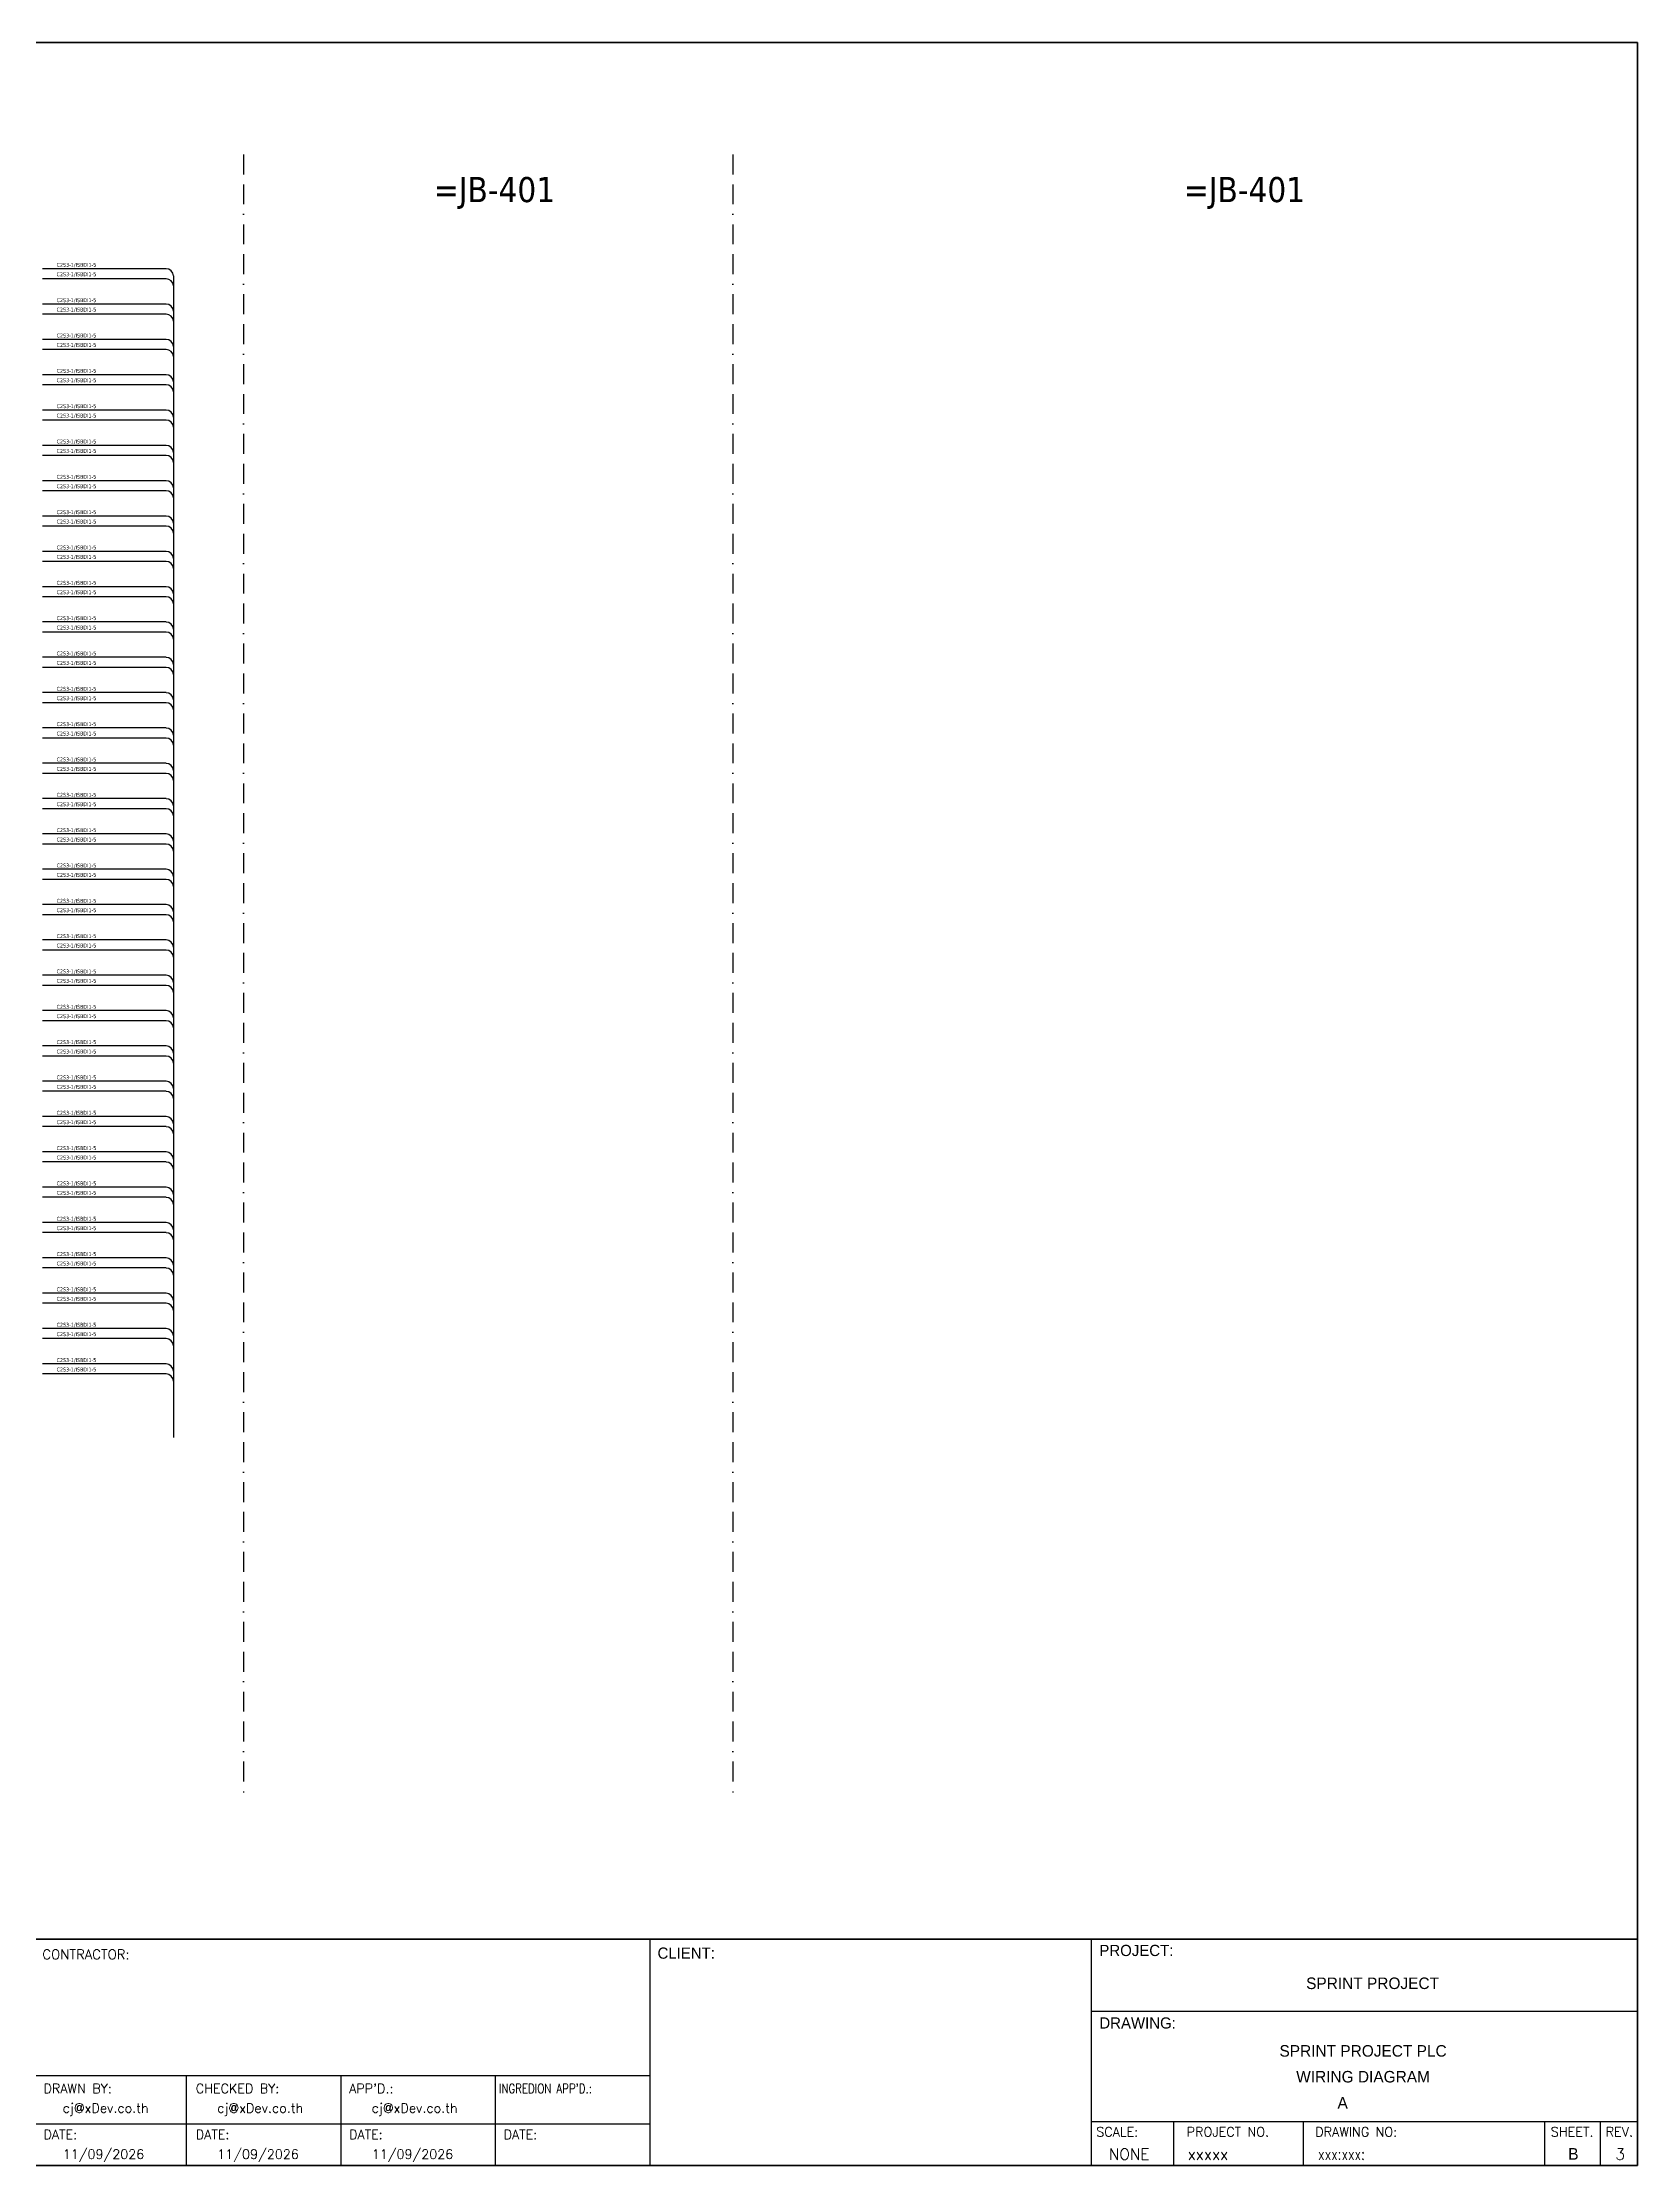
# Model space of a CAD drawing. Header units: millimetres. Extents: x 0 to 62600, y 0 to 14837.
# Drawn here: x 39602 to 41633, y 12017 to 14721 of the extents above; entities that cross this region are included whole.
import ezdxf
from ezdxf.enums import TextEntityAlignment as Align

# ---------------------------------------------------------------- set-up
doc = ezdxf.new("R2010")
doc.units = ezdxf.units.MM
doc.linetypes.add('BORDERX2', pattern=[88.9, 25.4, -12.7, 25.4, -12.7, 0, -12.7])
for name, color, linetype in [('GT_1', 9, 'Continuous'), ('HELPPOINT', 7, 'Continuous'), ('MEMBER', 7, 'Continuous'), ('x01001-FrameArea', 2, 'BORDERX2')]:
    doc.layers.add(name, color=color, linetype=linetype)
doc.layers.add('IE-WIRE', color=7, linetype='Continuous', lineweight=25)
doc.styles.add('HTX11', font='O8111901')
doc.styles.add('ROMANS', font='romans.shx', dxfattribs={"width": 0.85, "height": 25})
doc.styles.add('Tahoma', font='')
doc.styles.get('Tahoma').set_extended_font_data('Tahoma')

# ---------------------------------------------------------------- blocks, each defined once
blk = doc.blocks.new('*U44')
at = {"layer": 'IE-WIRE', "color": 4, "ltscale": 25.4}
for p, q in [((74.2, 7.2), (-83.4, 7.2)), ((74.2, -5.6), (-83.4, -5.6))]:
    blk.add_line(p, q, dxfattribs=at)
for centre in [(74.2, -2), (74.2, -14.8)]:
    blk.add_arc(centre, 9.17, 0, 90, dxfattribs=at)
at = {"color": 4, "style": 'Tahoma'}
for p in [(-65.4, 9.6), (-65.4, -2.4)]:
    blk.add_text('C2S3-1/ISBDI1-5', height=4.974, dxfattribs=at).set_placement(p)
blk = doc.blocks.new('*U41')
at = {"layer": 'x01001-FrameArea', "color": 0, "linetype": 'ByBlock', "lineweight": -2, "transparency": 16777216}
for p in [(0, 0), (0, -45), (0, -90), (0, -135), (0, -180), (0, -225), (0, -270), (0, -315), (0, -360), (0, -405), (0, -450), (0, -495), (0, -540), (0, -585), (0, -630), (0, -675), (0, -720), (0, -765), (0, -810), (0, -855), (0, -900), (0, -945), (0, -990), (0, -1035), (0, -1080), (0, -1125), (0, -1170), (0, -1215), (0, -1260), (0, -1305), (0, -1350), (0, -1395)]:
    blk.add_blockref('*U44', p, dxfattribs=at)

msp = doc.modelspace()

# ---------------------------------------------------------------- linework, layer by layer
at = {"color": 4}
for p, q in [((41042, 12073), (41042, 12016.9)), ((41207.3, 12073), (41207.3, 12016.9))]:
    msp.add_line(p, q, dxfattribs=at)
at = {"color": 4, "ltscale": 0.5}
for p, q in [((41514.4, 12073), (41514.4, 12016.9)), ((41514.4, 12073), (41514.4, 12016.9)), ((41585.6, 12073), (41585.6, 12016.9)), ((41585.6, 12073), (41585.6, 12016.9))]:
    msp.add_line(p, q, dxfattribs=at)
at = {"layer": 'GT_1', "color": 4}
for p, q in [((40375.5, 12016.9), (40375.5, 12305)), ((40937.8, 12016.9), (40937.8, 12305)), ((40937.8, 12016.9), (40937.8, 12305)), ((40937.8, 12016.9), (40937.8, 12305)), ((40375.5, 12131.2), (39588.5, 12131.2)), ((39785.3, 12016.9), (39785.3, 12131.2)), ((39982, 12016.9), (39982, 12131.2)), ((40178.8, 12016.9), (40178.8, 12131.2)), ((40375.5, 12069.7), (39588.5, 12069.7)), ((40937.8, 12073), (41633, 12073))]:
    msp.add_line(p, q, dxfattribs=at)
at = {"layer": 'HELPPOINT', "color": 4, "lineweight": 35}
for p, q in [((37739.7, 14721.1), (41633, 14721.1)), ((37739.7, 14721.1), (41633, 14721.1)), ((41633, 14721.1), (41633, 12016.9)), ((41633, 14721.1), (41633, 12016.9)), ((41633, 12016.9), (37739.7, 12016.9)), ((41633, 12016.9), (37739.7, 12016.9))]:
    msp.add_line(p, q, dxfattribs=at)
at = {"layer": 'HELPPOINT', "color": 4}
for p, q in [((40937.8, 12213.4), (41633, 12213.4)), ((40937.8, 12213.4), (41633, 12213.4)), ((40937.8, 12073), (41633, 12073))]:
    msp.add_line(p, q, dxfattribs=at)
at = {"layer": 'IE-WIRE', "color": 4, "ltscale": 25.4}
msp.add_line((39768.5, 14423.7), (39768.5, 12944.1), dxfattribs=at)
at = {"layer": 'MEMBER', "color": 4, "lineweight": 35}
msp.add_line((37739.7, 12305), (41633, 12305), dxfattribs=at)
msp.add_line((37739.7, 12305), (41633, 12305), dxfattribs=at)
at = {"layer": 'MEMBER', "color": 4}
for p, q in [((40937.8, 12213.4), (41633, 12213.4)), ((40937.8, 12213.4), (41633, 12213.4)), ((40937.8, 12073), (41633, 12073)), ((40937.8, 12073), (41633, 12073))]:
    msp.add_line(p, q, dxfattribs=at)
at = {"layer": 'x01001-FrameArea'}
for p, q in [((39857.9, 14578.4), (39857.9, 12491.9)), ((40481, 14578.4), (40481, 12491.9))]:
    msp.add_line(p, q, dxfattribs=at)

# ---------------------------------------------------------------- block references
msp.add_blockref('*U41', (39685.1, 14425.7), dxfattribs=at)

# ---------------------------------------------------------------- texts
at = {"color": 2, "style": 'Tahoma'}
for p in [(40177.4, 14533.7), (41132.5, 14533.7)]:
    msp.add_text('=JB-401', height=32, dxfattribs=at).set_placement(p, align=Align.MIDDLE_CENTER)
at = {"color": 4, "ltscale": 100, "style": 'HTX11'}
for s, p in [('SPRINT PROJECT', (41295.6, 12249)), ('SPRINT PROJECT PLC', (41283.5, 12162.9)), ('WIRING DIAGRAM', (41283.5, 12130))]:
    msp.add_text(s, height=14.693, dxfattribs=at).set_placement(p, align=Align.MIDDLE_CENTER)
at = {"style": 'HTX11'}
for tag, text, height, p in [('A', 'A', 14.8, (41257.5, 12096.7)), ('B', 'CHASSIS C1 SLOT 9', 14.821, (41551.3, 12031.7))]:
    msp.add_attdef(tag, text=text, height=height, dxfattribs=at).set_placement(p, align=Align.MIDDLE_CENTER)
at = {"layer": 'GT_1', "color": 4, "style": 'HTX11'}
for s, p in [('CLIENT:', (40385, 12280.3)), ('PROJECT:', (40947.7, 12283.7)), ('DRAWING:', (40947.7, 12191.3))]:
    msp.add_text(s, height=14.25, dxfattribs=at).set_placement(p)
at = {"layer": 'MEMBER', "color": 4, "ltscale": 0.8, "style": 'ROMANS'}
for s, height, p in [('CONTRACTOR:', 12.35, (39601.6, 12279.6)), ('DRAWN BY:', 11.88, (39603.1, 12109)), ('CHECKED BY:', 11.875, (39797, 12109)), ("APP'D.:", 11.88, (39992.2, 12109)), ('cj@xDev.co.th', 11.875, (39627.5, 12084.1)), ('cj@xDev.co.th', 11.875, (39824.3, 12084.1)), ('cj@xDev.co.th', 11.875, (40021, 12084.1)), ('DATE:', 11.88, (39603.1, 12050.4)), ('DATE:', 11.88, (39797, 12050.4)), ('DATE:', 11.88, (39992.2, 12050.4)), ('DATE:', 11.88, (40189, 12050.4)), ('SCALE:', 11.88, (40943.7, 12053.9)), ('PROJECT NO.', 11.875, (41058.9, 12053.9)), ('DRAWING NO:', 11.875, (41222.6, 12053.9)), ('SHEET.', 12, (41522.4, 12053.9)), ('REV.', 12, (41592.3, 12053.9)), ('11/09/2026', 11.88, (39627.5, 12025.4)), ('11/09/2026', 11.88, (39824.3, 12025.4)), ('11/09/2026', 11.88, (40021, 12025.4)), ('NONE', 14.23, (40959.7, 12024.2)), ('xxxxx', 14.23, (41060.1, 12024.2))]:
    msp.add_text(s, height=height, dxfattribs=at).set_placement(p)
at = {"layer": 'MEMBER', "color": 4, "ltscale": 0.8, "style": 'ROMANS', "width": 0.8}
for s, height, p in [("INGREDION APP'D.:", 11.875, (40183, 12109)), ('xxx:xxx:', 14.23, (41226.3, 12024.2))]:
    msp.add_text(s, height=height, dxfattribs=at).set_placement(p)
at = {"layer": 'MEMBER', "color": 4, "ltscale": 0.8, "style": 'ROMANS'}
msp.add_text('3', height=14.2, dxfattribs=at).set_placement((41610.9, 12024.2), align=Align.CENTER)

doc.saveas('drawing.dxf')
